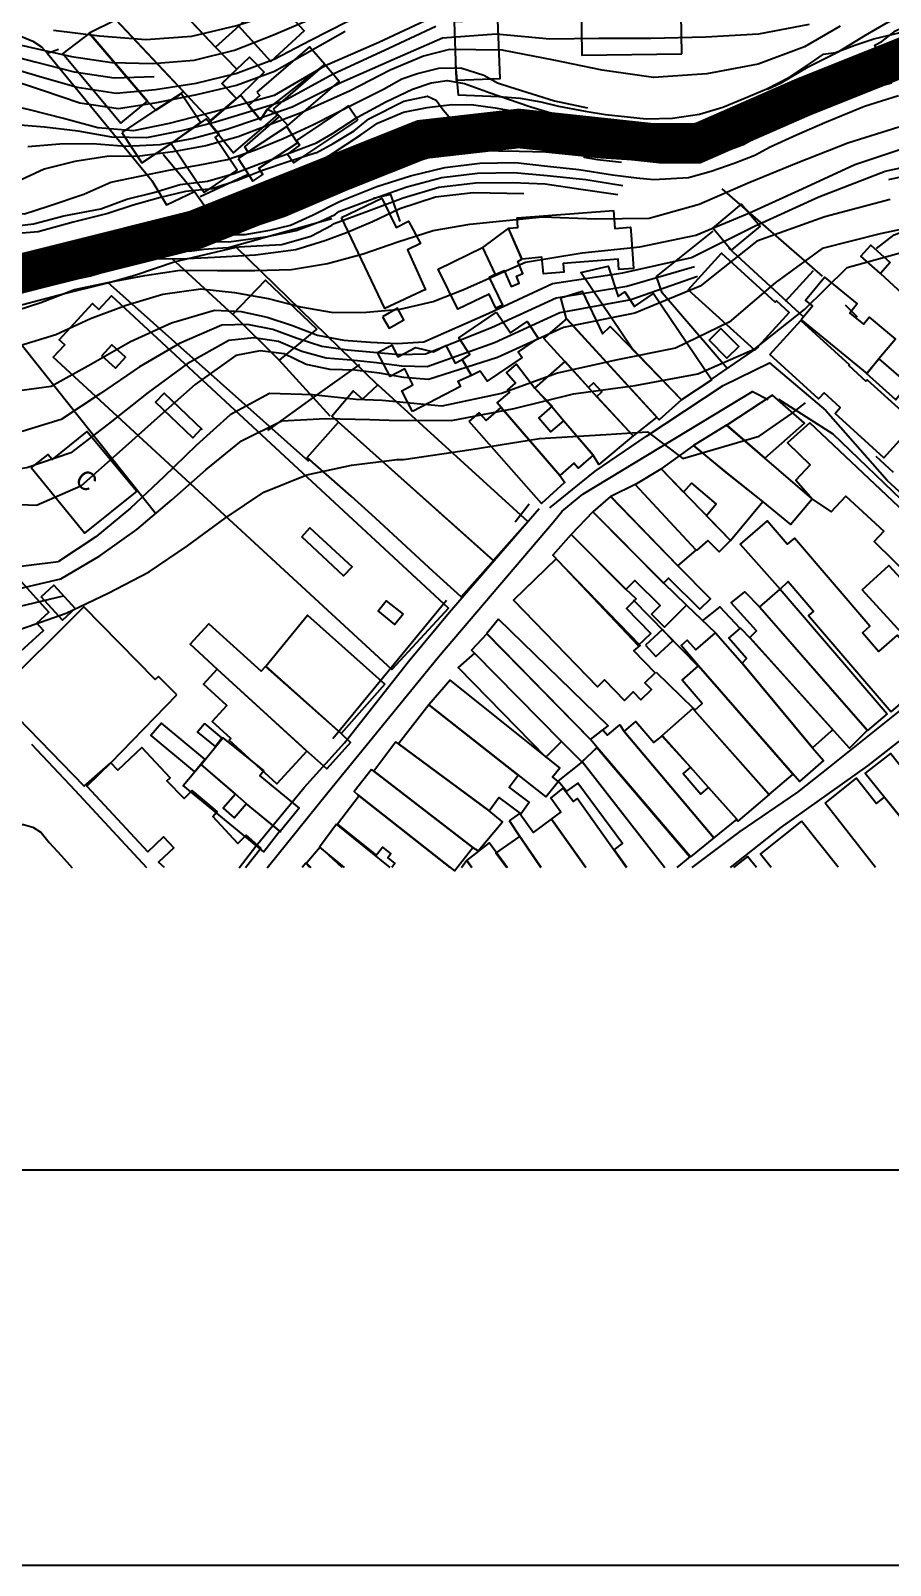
# Model space of a CAD drawing. Header units: millimetres. Extents: x 387 to 811, y 539 to 827.
# Drawn here: x 606.66 to 609.74, y 684.72 to 690.21 of the extents above; entities that cross this region are included whole.
import ezdxf

# ---------------------------------------------------------------- set-up
doc = ezdxf.new("R2010")
doc.units = ezdxf.units.MM
for name, color, linetype in [('7', 8, 'Continuous'), ('CORTE_PAPEL', 7, 'Continuous'), ('FORMATO', 6, 'Continuous')]:
    doc.layers.add(name, color=color, linetype=linetype)

msp = doc.modelspace()

# ---------------------------------------------------------------- linework, layer by layer
at = {"layer": '7', "const_width": 0.1416, "elevation": 74.5159}
msp.add_lwpolyline([(606.2527, 687.5099), (603.9083, 687.977), (603.6717, 688.0638), (603.585, 688.1663), (603.6323, 688.5924), (603.8058, 689.2237), (603.9083, 689.4368), (604.1527, 689.6104), (604.4208, 689.6972), (604.752, 689.7366), (605.028, 689.6262), (605.6745, 689.3421), (605.9032, 689.2869), (606.0451, 689.2711), (606.5498, 689.3263), (607.2471, 689.5011), (608.0592, 689.8246), (608.4061, 689.864), (608.9187, 689.8088), (609.042, 689.8091), (609.4205, 689.9748), (609.933, 690.18)], dxfattribs=at)
at = {"layer": '7', "extrusion": (0.029306, 0.001412, 0.999569), "elevation": 91.9675}
for points in [[(659.4722, -638.0371), (659.5713, -638.0086), (659.56, -637.9447)], [(659.4093, -637.4178), (659.495, -637.7935)], [(659.0979, -639.6149), (659.0531, -639.6557)], [(657.1836, -637.4492), (657.4431, -637.6798), (657.9088, -638.0988), (658.372, -638.5339), (658.4084, -638.5668), (658.4657, -638.6437), (658.8044, -639.268), (658.7728, -639.3234)], [(658.5513, -639.6985), (658.4908, -639.7584)], [(658.4643, -639.7343), (658.0276, -640.1667), (658.0289, -640.1984)], [(658.3785, -638.3968), (658.4404, -638.4503)], [(657.1884, -637.3491), (657.2632, -637.4124), (657.4647, -637.5964), (657.6175, -637.7478), (657.8978, -637.9915), (658.0662, -638.1454), (658.4228, -638.4854)], [(657.6357, -637.7072), (658.1102, -638.137)], [(657.2277, -636.5338), (657.2299, -636.5326), (657.2544, -636.5124), (657.2854, -636.4983), (657.3135, -636.4875), (657.3424, -636.4956), (657.3653, -636.5104), (657.3786, -636.5288), (657.383, -636.5571), (657.3812, -636.5856), (657.3699, -636.618), (657.3491, -636.6475), (657.3124, -636.6746), (657.2635, -636.715), (657.2176, -636.7519), (657.2172, -636.7522)]]:
    msp.add_lwpolyline(points, dxfattribs=at)
at = {"layer": '7'}
for points in [[(607.0945, 690.0969, 73.704), (607.2437, 690.1089, 73.6996), (607.3885, 690.1439, 73.6953), (607.5273, 690.1994, 73.6911), (607.6653, 690.2573, 73.687), (607.8033, 690.3152, 73.6829), (607.9435, 690.3684, 73.6787), (608.0844, 690.4089, 73.6745), (608.2308, 690.4325, 73.6702), (608.3757, 690.4691, 73.6659), (608.5106, 690.529, 73.6618), (608.6014, 690.6063, 73.6591), (608.6972, 690.6771, 73.6562), (608.8076, 690.7121, 73.6529), (608.9259, 690.7044, 73.6494), (609.0431, 690.681, 73.646), (609.1595, 690.6546, 73.6426), (609.2742, 690.6207, 73.6393), (609.3815, 690.5934, 73.6362)], [(607.1052, 690.0037, 73.7487), (607.2502, 690.0266, 73.7444), (607.393, 690.061, 73.7401), (607.5299, 690.1126, 73.7361), (607.6604, 690.1797, 73.7321), (607.791, 690.2468, 73.7282), (607.9282, 690.2999, 73.7241), (608.0627, 690.3534, 73.7201), (608.201, 690.3966, 73.716), (608.345, 690.425, 73.7117), (608.4842, 690.4663, 73.7076), (608.5872, 690.5412, 73.7045), (608.6934, 690.6116, 73.7012), (608.8116, 690.6541, 73.6977), (608.9381, 690.656, 73.694), (609.0634, 690.6302, 73.6904), (609.1874, 690.5989, 73.6868), (609.3098, 690.5625, 73.6832), (609.3982, 690.5428, 73.6807), (609.4564, 690.5347, 73.679)], [(606.7393, 690.2161, 73.6693), (606.9041, 690.1963, 73.6645), (607.0699, 690.1821, 73.6597), (607.2357, 690.1947, 73.6548), (607.3964, 690.2327, 73.6501), (607.4814, 690.26, 73.6475), (607.6172, 690.3073, 73.6435), (607.7504, 690.3566, 73.6395), (607.8627, 690.3982, 73.6362)], [(605.447, 690.3485, 73.7519), (605.6444, 690.2987, 73.7462), (605.6573, 690.2957, 73.7458), (605.8028, 690.2989, 73.7416), (605.9488, 690.2872, 73.7373), (606.0923, 690.2737, 73.7331), (606.2375, 690.2653, 73.7289), (606.3773, 690.2214, 73.7248), (606.5186, 690.1857, 73.7207), (606.6616, 690.1536, 73.7166), (606.8042, 690.1218, 73.7125), (606.949, 690.1004, 73.7082), (607.0945, 690.0969, 73.704)], [(605.526, 690.3073, 73.7721), (605.6894, 690.2683, 73.7674), (605.6922, 690.2678, 73.7673), (605.833, 690.2667, 73.7632), (605.9771, 690.254, 73.759), (606.1156, 690.2295, 73.7549), (606.2585, 690.2204, 73.7507), (606.3961, 690.1777, 73.7468), (606.5347, 690.1387, 73.7428), (606.6744, 690.1026, 73.7387), (606.8142, 690.0665, 73.7347), (606.9569, 690.0454, 73.7305), (607.0998, 690.0504, 73.7263)], [(609.2968, 690.0042, 73.8639), (609.3458, 690.0274, 73.8624), (609.4417, 690.0848, 73.8595), (609.5515, 690.1397, 73.8562), (609.6471, 690.1986, 73.8534), (609.7218, 690.2416, 73.8511), (609.7861, 690.2719, 73.8492)], [(608.1087, 690.229, 73.8087), (607.9249, 690.1432, 73.8142), (607.7408, 690.0581, 73.8197), (607.5623, 689.9611, 73.8251), (607.4415, 689.9239, 73.8287), (607.3202, 689.8871, 73.8323), (607.1977, 689.8554, 73.8359), (607.0734, 689.8306, 73.8396), (606.9491, 689.8324, 73.8432), (606.8276, 689.8547, 73.8468), (606.7081, 689.8692, 73.8502), (606.5904, 689.8783, 73.8537), (606.4785, 689.8784, 73.857), (606.3565, 689.8781, 73.8605), (606.281, 689.9196, 73.8627), (606.0281, 689.9971, 73.87), (605.7791, 690.087, 73.8772), (605.5213, 690.1617, 73.8846), (605.2568, 690.2087, 73.8923), (604.9906, 690.2472, 73.9001)], [(608.0881, 690.2577, 73.7868), (607.9054, 690.1718, 73.7923), (607.7103, 690.0875, 73.7981), (607.5303, 689.9815, 73.8035), (607.4051, 689.9475, 73.8073), (607.2798, 689.9137, 73.811), (607.1535, 689.8824, 73.8147), (607.0267, 689.8553, 73.8185), (606.8991, 689.8659, 73.8222), (606.776, 689.9003, 73.8258), (606.6537, 689.9306, 73.8293), (606.5324, 689.9585, 73.8328), (606.4145, 689.9821, 73.8363), (606.1865, 690.0355, 73.8429), (605.9456, 690.0872, 73.8499), (605.7077, 690.1513, 73.8567), (605.4659, 690.2098, 73.8637), (605.219, 690.2447, 73.8709)], [(605.7214, 690.2411, 73.7889), (605.8634, 690.2347, 73.7847), (606.0055, 690.221, 73.7806), (606.1391, 690.1852, 73.7767), (606.2794, 690.1756, 73.7726), (606.4149, 690.134, 73.7687), (606.551, 690.0919, 73.7648), (606.6876, 690.0516, 73.7608), (606.8241, 690.0115, 73.7569), (606.9646, 689.9902, 73.7528), (607.1052, 690.0037, 73.7487)], [(609.5573, 690.2304, 73.8111), (609.429, 690.1563, 73.8149), (609.2626, 690.0937, 73.8199), (609.0789, 690.0592, 73.8253), (608.8879, 690.0466, 73.831), (608.7049, 690.0725, 73.8363), (608.5311, 690.108, 73.8413), (608.346, 690.1449, 73.8467), (608.1573, 690.1469, 73.8522), (608.0643, 690.1229, 73.855), (607.9454, 690.0731, 73.8586), (607.802, 689.9989, 73.8629), (607.6263, 689.9202, 73.8681), (607.5139, 689.8767, 73.8715), (607.4015, 689.8342, 73.8748), (607.2856, 689.8013, 73.8783), (607.1669, 689.7809, 73.8818), (607.049, 689.7654, 73.8853), (606.9309, 689.7641, 73.8887), (606.8166, 689.7463, 73.8921), (606.706, 689.7181, 73.8954), (606.6066, 689.6713, 73.8984)], [(609.4459, 690.2365, 73.7919), (609.2648, 690.2019, 73.7973), (609.0753, 690.1904, 73.8028), (608.8793, 690.1858, 73.8086), (608.6923, 690.1864, 73.8141), (608.5166, 690.1841, 73.8192), (608.3254, 690.202, 73.8248), (608.1329, 690.1879, 73.8305), (607.9522, 690.1084, 73.8359), (607.7714, 690.0285, 73.8413), (607.5942, 689.9406, 73.8466), (607.4777, 689.9001, 73.8501), (607.3608, 689.8606, 73.8536), (607.2417, 689.8284, 73.8571), (607.1203, 689.8057, 73.8607), (606.9991, 689.7989, 73.8642), (606.8793, 689.8094, 73.8677), (606.7625, 689.8077, 73.8712), (606.6481, 689.7983, 73.8745)], [(608.1794, 690.0897, 74.0291), (608.1883, 689.9846, 74.0286), (608.3347, 689.9787, 74.0236), (608.4104, 689.9725, 74.021), (608.4849, 689.9597, 74.0183), (608.5487, 689.9442, 74.0161), (608.6438, 689.9265, 74.0128), (608.717, 689.9138, 74.0103), (608.7951, 689.9053, 74.0075), (608.8618, 689.8989, 74.0029), (608.956, 689.9004, 73.9862), (609.0533, 689.9154, 73.9831), (609.1366, 689.9403, 73.9802), (609.2121, 689.9716, 73.9777), (609.2947, 690.0059, 73.975), (609.3755, 690.0473, 73.9724), (609.4505, 690.0975, 73.9699), (609.4967, 690.1296, 73.9685), (609.5395, 690.1366, 73.9625), (609.609, 690.1625, 73.9557), (609.677, 690.1849, 73.9532), (609.7822, 690.2096, 73.9387), (609.7733, 690.24, 73.9391)], [(609.2835, 689.963, 73.8868), (609.3018, 689.9137, 73.8863), (609.3284, 689.8639, 73.8856), (609.3652, 689.8796, 73.8845), (609.4105, 689.9026, 73.8831), (609.4587, 689.9235, 73.8817), (609.518, 689.9494, 73.8799), (609.6006, 689.983, 73.8775), (609.6657, 690.0069, 73.8755), (609.7403, 690.0277, 73.8733), (609.6811, 690.1625, 73.8748), (609.7061, 690.1754, 73.8741), (609.7552, 690.214, 73.8726), (609.8187, 690.243, 73.8707)], [(605.7535, 690.2137, 73.8104), (605.8936, 690.2025, 73.8063), (606.0337, 690.1878, 73.8023), (606.1625, 690.141, 73.7985), (606.3002, 690.1308, 73.7945), (606.4339, 690.0904, 73.7907), (606.5669, 690.045, 73.7868), (606.7005, 690.0006, 73.783), (606.8341, 689.9562, 73.7791), (606.9725, 689.9351, 73.7751), (607.1104, 689.9572, 73.771)], [(606.4079, 690.1559, 73.8297), (606.4864, 690.1834, 73.8271), (606.5448, 690.2026, 73.8252), (606.5689, 690.2003, 73.8245), (606.6229, 690.1941, 73.8224), (606.6663, 690.1764, 73.821), (606.6972, 690.1558, 73.8199), (606.7186, 690.1323, 73.8191)], [(606.5544, 689.3772, 74.1359), (606.6762, 689.4046, 74.1182), (607.0384, 689.4863, 74.0857), (607.1991, 689.5312, 74.0692), (607.3627, 689.5911, 74.0437), (607.4515, 689.6291, 74.0343), (607.6368, 689.7175, 74.0155), (607.7352, 689.7725, 74.006), (607.84, 689.8407, 73.9941), (607.9006, 689.8826, 73.9882), (607.9936, 689.9219, 73.9832), (608.0784, 689.9397, 73.9758), (608.1658, 689.9494, 73.9701), (608.2435, 689.9483, 73.9673), (608.321, 689.9378, 73.9574), (608.542, 689.8986, 73.9391), (608.7776, 689.8805, 73.9275), (609.028, 689.8807, 73.9135), (609.064, 689.8863, 73.9122), (609.1555, 689.911, 73.9092), (609.2141, 689.93, 73.9073), (609.2988, 689.9658, 73.9047), (609.4055, 690.0269, 73.9017), (609.445, 690.0456, 73.9006), (609.5581, 690.0943, 73.886), (609.689, 690.1446, 73.8796), (609.8016, 690.1706, 73.8668)], [(607.1104, 689.9572, 73.771), (607.2535, 689.9855, 73.7668), (607.3954, 690.0194, 73.7626), (607.5312, 690.069, 73.7585), (607.658, 690.1409, 73.7547), (607.7848, 690.2125, 73.7509)], [(604.0668, 690.05, 74.0172), (604.316, 690.0574, 74.0099), (604.5608, 690.104, 74.0026), (604.8064, 690.1407, 73.9954), (605.052, 690.1263, 73.9882), (605.2944, 690.0672, 73.9812), (605.5372, 690.0084, 73.9741), (605.7741, 689.9318, 73.9673), (605.9981, 689.8259, 73.9609), (606.2125, 689.6986, 73.9548), (606.4042, 689.5987, 73.9493), (606.4299, 689.5888, 73.9485), (606.5418, 689.5699, 73.9453), (606.6364, 689.5587, 73.9425), (606.7205, 689.5859, 73.94), (606.8479, 689.6287, 73.9362), (606.945, 689.6722, 73.9333), (607.0493, 689.6928, 73.9302), (607.1532, 689.7149, 73.9272), (607.2581, 689.7323, 73.9241), (607.3627, 689.7526, 73.921), (607.4636, 689.7878, 73.918), (607.5626, 689.828, 73.915), (607.6706, 689.8783, 73.9118)], [(606.7579, 690.1465, 73.8179), (606.7186, 690.1323, 73.8191), (607.0923, 689.6782, 73.96), (607.1443, 689.5907, 74.0409), (607.245, 689.6382, 74.0711), (607.2795, 689.589, 74.0699)], [(607.6809, 689.7764, 73.9789), (607.5802, 689.744, 73.9819), (607.4886, 689.7136, 73.9846), (607.3989, 689.678, 73.9873), (607.3078, 689.6478, 73.99), (607.213, 689.6386, 73.9928), (607.1226, 689.6168, 73.9955), (607.0252, 689.5895, 73.9984), (606.9343, 689.5591, 74.0011), (606.8106, 689.5284, 74.0048), (606.685, 689.4942, 74.0085), (606.555, 689.483, 74.0123), (606.4258, 689.4735, 74.0161), (606.1859, 689.5116, 74.0231), (605.9695, 689.6407, 74.0293), (605.7626, 689.7769, 74.0351), (605.5203, 689.8434, 74.0422), (605.2797, 689.9192, 74.0491), (605.0396, 689.9969, 74.056), (604.8005, 690.0527, 74.063), (604.5533, 690.0123, 74.0703), (604.3047, 689.9723, 74.0776), (604.0529, 689.9834, 74.085)], [(604.0576, 690.0056, 74.0624), (604.3085, 690.0008, 74.055), (604.5559, 690.0429, 74.0477), (604.8026, 690.0819, 74.0404), (605.0436, 690.0399, 74.0334), (605.2845, 689.9685, 74.0265), (605.526, 689.8983, 74.0195), (605.7664, 689.8285, 74.0125), (605.9789, 689.7024, 74.0065), (606.1947, 689.5739, 74.0003), (606.4273, 689.5119, 73.9936), (606.5493, 689.5087, 73.99), (606.6678, 689.5221, 73.9865), (606.7772, 689.551, 73.9833), (606.9091, 689.5762, 73.9794), (607.0023, 689.6104, 73.9766), (607.0988, 689.6348, 73.9737), (607.193, 689.6639, 73.9709), (607.2912, 689.6758, 73.968), (607.3867, 689.7029, 73.9652), (607.4803, 689.7383, 73.9624), (607.5743, 689.7719, 73.9596), (607.6811, 689.813, 73.9564)], [(609.8205, 690.0696, 73.8662), (609.6691, 690.0302, 73.8756), (609.5205, 689.9694, 73.8805), (609.4323, 689.9297, 73.8966), (609.3615, 689.8966, 73.8987), (609.3307, 689.8785, 73.9062), (609.2614, 689.836, 73.908), (609.2088, 689.8059, 73.9094), (609.148, 689.7827, 73.9137), (609.0521, 689.7569, 73.9235), (608.9562, 689.7473, 73.9317), (608.9067, 689.7466, 73.9336), (608.7932, 689.7535, 73.938), (608.7001, 689.7591, 73.9419), (608.5023, 689.7789, 73.9479), (608.4071, 689.781, 73.9623), (608.2598, 689.784, 73.968), (608.1833, 689.7779, 73.9754), (608.0796, 689.7576, 73.9834), (608.0078, 689.7361, 73.9902), (607.9313, 689.7013, 73.997), (607.8487, 689.6698, 74.002), (607.7906, 689.6443, 74.0037), (607.5692, 689.5502, 74.0215), (607.2977, 689.4606, 74.0662), (607.0329, 689.3829, 74.1064), (606.8726, 689.3348, 74.1251), (606.5551, 689.269, 74.1585)], [(607.6706, 689.8783, 73.9118), (607.8264, 689.9567, 73.9071), (607.9219, 690.0043, 73.9042), (607.9876, 690.0417, 73.9022), (608.0438, 690.0606, 73.9006), (608.1202, 690.0805, 73.8983), (608.1987, 690.0807, 73.896), (608.2805, 690.0551, 73.8936), (608.3292, 690.0276, 73.8922), (608.374, 690.0127, 73.8909), (608.5338, 689.9629, 73.8863), (608.6515, 689.9376, 73.8829)], [(607.6811, 689.813, 73.9564), (607.7392, 689.8463, 73.9547), (607.8285, 689.904, 73.952), (607.9304, 689.9592, 73.9489), (608.0258, 690.0044, 73.946), (608.0923, 690.028, 73.9441), (608.15, 690.0357, 73.9424), (608.2114, 690.0255, 73.9406), (608.3031, 689.9922, 73.9379), (608.4043, 689.9567, 73.935), (608.449, 689.942, 73.9337), (608.5212, 689.9205, 73.9316), (608.6167, 689.893, 73.9289), (608.627, 689.8229, 73.9287), (608.6402, 689.7607, 73.9284), (608.6881, 689.7535, 73.927), (608.7735, 689.7432, 73.9245)], [(607.331, 689.5811, 74.0343), (607.375, 689.4845, 74.0332), (607.4257, 689.4839, 74.0317), (607.5148, 689.4999, 74.029), (607.5884, 689.5179, 74.0269), (607.6699, 689.5548, 74.0244), (607.7597, 689.5996, 74.0217), (607.7719, 689.6065, 74.0214), (607.8971, 689.6562, 74.0176), (608.0181, 689.6939, 74.014), (608.1408, 689.7246, 74.0104), (608.2664, 689.7396, 74.0067), (608.3931, 689.7422, 74.0029), (608.5088, 689.7287, 73.9996), (608.6204, 689.7166, 73.9963), (608.7417, 689.6979, 73.9928), (608.8275, 689.6872, 73.9903), (608.8896, 689.6815, 73.9885), (609.0139, 689.6889, 73.9848), (609.0945, 689.7114, 73.9824), (609.1776, 689.74, 73.9799), (609.2507, 689.769, 73.9778), (609.3057, 689.7979, 73.9761), (609.4006, 689.8412, 73.9733), (609.5017, 689.8851, 73.9702), (609.6444, 689.9442, 73.966), (609.7655, 689.9825, 73.9624)], [(607.6809, 689.7764, 73.9789), (607.7415, 689.8097, 73.9771), (607.8163, 689.8561, 73.9748), (607.869, 689.8987, 73.9732), (607.9939, 689.9618, 73.9695), (608.0789, 689.9799, 73.967), (608.11, 689.9649, 73.9661), (608.1347, 689.9309, 73.9654), (608.2649, 689.7791, 73.9618)], [(607.4358, 689.7801, 73.9663), (607.4253, 689.7985, 73.9444), (607.5479, 689.9056, 73.9247)], [(606.5732, 689.202, 74.1693), (606.6947, 689.2412, 74.1656), (606.8148, 689.287, 74.162), (606.9402, 689.3135, 74.1583), (607.0665, 689.3376, 74.1546), (607.1939, 689.357, 74.1508), (607.3276, 689.3553, 74.1469), (607.4604, 689.3561, 74.143), (607.5919, 689.3588, 74.1392), (607.7208, 689.3801, 74.1354), (607.8483, 689.4148, 74.1316), (607.9729, 689.4585, 74.1279), (608.0998, 689.4982, 74.1241), (608.2302, 689.5212, 74.1202), (608.3606, 689.5344, 74.1164), (608.4909, 689.5473, 74.1125), (608.6808, 689.5409, 74.107), (608.8726, 689.5434, 74.1014), (609.052, 689.5933, 74.096), (609.2276, 689.6697, 74.0908), (609.4053, 689.7423, 74.0855), (609.5838, 689.813, 74.0801), (609.7671, 689.8701, 74.0747)], [(606.6189, 689.0868, 74.2354), (606.7486, 689.1264, 74.2315), (606.8728, 689.1841, 74.2278), (607.0002, 689.2319, 74.224), (607.1316, 689.2703, 74.2201), (607.267, 689.2896, 74.2161), (607.3883, 689.2766, 74.2126), (607.508, 689.2557, 74.2091), (607.6238, 689.2249, 74.2057), (607.7409, 689.2047, 74.2023), (607.861, 689.2059, 74.1988), (607.981, 689.2169, 74.1953), (608.0993, 689.2443, 74.1918), (608.2117, 689.2889, 74.1884), (608.3209, 689.3373, 74.1851), (608.4299, 689.385, 74.1819), (608.6327, 689.4184, 74.1759), (608.8389, 689.4401, 74.1698), (609.0405, 689.482, 74.1638), (609.2321, 689.5624, 74.1581), (609.421, 689.6485, 74.1524), (609.6095, 689.735, 74.1468), (609.8065, 689.8009, 74.1409)], [(610.3447, 689.8192, 74.1924), (610.2589, 689.7972, 74.195), (609.9776, 689.7366, 74.2033), (609.7294, 689.6804, 74.2107)], [(606.574, 688.9194, 74.2818), (606.7314, 688.9415, 74.2772), (606.8739, 689.0198, 74.2729), (607.0156, 689.1016, 74.2686), (607.1629, 689.1684, 74.2642), (607.3168, 689.2133, 74.2596), (607.4118, 689.2085, 74.2568), (607.5052, 689.1882, 74.2541), (607.5961, 689.1581, 74.2515), (607.6853, 689.1238, 74.2489), (607.7795, 689.1063, 74.2462), (607.8753, 689.0994, 74.2434), (607.971, 689.0937, 74.2406), (608.0665, 689.1006, 74.2378), (608.2981, 689.2031, 74.2309), (608.527, 689.3087, 74.224), (608.7783, 689.3471, 74.2166), (609.024, 689.402, 74.2093), (609.2498, 689.5144, 74.2025), (609.4807, 689.6198, 74.1956), (609.7179, 689.7108, 74.1885), (609.9758, 689.7667, 74.1809)], [(607.2429, 689.6381, 74.0018), (607.1327, 689.7703, 73.9384)], [(610.4811, 689.7152, 74.2783), (610.3264, 689.6519, 74.2829), (610.0904, 689.5781, 74.29), (609.8759, 689.5241, 74.2963), (609.6998, 689.4865, 74.3015), (609.4924, 689.4346, 74.3077), (609.3244, 689.3118, 74.3128), (609.1589, 689.1704, 74.3178), (608.967, 689.0778, 74.3236), (608.753, 689.0345, 74.3299), (608.5441, 688.9875, 74.3361), (608.3437, 688.9148, 74.3421), (608.1304, 688.8697, 74.3484), (607.9166, 688.8895, 74.3547), (607.8241, 688.8935, 74.3574), (607.6674, 688.9098, 74.3619), (607.5133, 688.9148, 74.3665), (607.3724, 688.8384, 74.3707), (607.2513, 688.7295, 74.3744), (607.1344, 688.6162, 74.378), (607.0159, 688.5051, 74.3816), (606.8915, 688.4017, 74.3854), (606.7574, 688.3131, 74.3895)], [(607.1406, 689.519, 74.0849), (607.1821, 689.4268, 74.0838), (607.2273, 689.4244, 74.0825), (607.2796, 689.4318, 74.0809), (607.3267, 689.435, 74.0795), (607.4239, 689.4418, 74.0767), (607.5575, 689.4485, 74.0727), (607.6614, 689.4781, 74.0696), (607.7365, 689.5178, 74.0674), (607.7444, 689.5232, 74.0671), (607.8684, 689.5694, 74.0634), (607.9923, 689.6156, 74.0597), (608.1191, 689.6534, 74.056), (608.2504, 689.6691, 74.0521), (608.3831, 689.6711, 74.0482), (608.5004, 689.6654, 74.0448), (608.6276, 689.6468, 74.0411), (608.7605, 689.6276, 74.0372)], [(607.2538, 689.5526, 74.0591), (607.297, 689.459, 74.0579), (607.3678, 689.4582, 74.0558), (607.5065, 689.4776, 74.0518), (607.6087, 689.4987, 74.0487), (607.6944, 689.5304, 74.0462), (607.7488, 689.5564, 74.0445), (607.7618, 689.5663, 74.0441), (607.8828, 689.6126, 74.0405), (608.0052, 689.6549, 74.0369), (608.1301, 689.689, 74.0332), (608.2584, 689.7042, 74.0294), (608.388, 689.7067, 74.0256), (608.5078, 689.6959, 74.0221), (608.6458, 689.6809, 74.0181), (608.7781, 689.6598, 74.0142)], [(607.2649, 689.6208, 74.0705), (607.4348, 689.6993, 73.9885)], [(606.7666, 688.2518, 74.4117), (606.9061, 688.3345, 74.4075), (607.0382, 688.4287, 74.4035), (607.163, 688.5341, 74.3997), (607.2857, 688.6424, 74.396), (607.4126, 688.7461, 74.3921), (607.5579, 688.8176, 74.3877), (607.7138, 688.8262, 74.3831), (607.8727, 688.822, 74.3785), (607.9421, 688.8192, 74.3765), (608.1655, 688.8179, 74.3699), (608.3891, 688.861, 74.3633), (608.6024, 688.9145, 74.357), (608.8226, 688.9438, 74.3505), (609.0466, 688.986, 74.3438), (609.2516, 689.0749, 74.3377), (609.4286, 689.2164, 74.3323), (609.5818, 689.3661, 74.3276), (609.7927, 689.4244, 74.3213), (609.9426, 689.4469, 74.3169), (610.122, 689.4666, 74.3116), (610.34, 689.5166, 74.3052), (610.4944, 689.6028, 74.3005), (610.5508, 689.6569, 74.2988)], [(608.4243, 689.6297, 74.0695), (608.2424, 689.634, 74.0748), (608.1083, 689.6177, 74.0788), (607.9796, 689.5765, 74.0826), (607.8822, 689.5298, 74.0855), (607.7893, 689.4898, 74.0883), (607.711, 689.4622, 74.0907), (607.6074, 689.4295, 74.0937), (607.4626, 689.4108, 74.098), (607.316, 689.4015, 74.1023), (607.1944, 689.3965, 74.1059), (607.0843, 689.3969, 74.1091), (607.0365, 689.487, 74.1104)], [(609.4934, 689.3353, 74.4507), (609.1346, 689.6474, 74.1276)], [(609.7363, 689.6096, 74.2554), (609.502, 689.5477, 74.2624), (609.258, 689.4608, 74.2697), (609.0558, 689.2999, 74.2758), (608.8212, 689.2022, 74.2828), (608.5658, 689.152, 74.2904), (608.3294, 689.0436, 74.2975), (608.0829, 688.9657, 74.3048), (607.9944, 688.9728, 74.3074), (607.9074, 688.9884, 74.3099), (607.8194, 688.9983, 74.3125), (607.731, 689.0015, 74.3151), (607.6452, 689.0191, 74.3176), (607.5656, 689.0573, 74.3198), (607.4796, 689.0681, 74.3224), (607.3933, 689.0514, 74.3249), (607.2468, 688.9475, 74.3293), (607.1109, 688.8271, 74.3335), (606.9752, 688.7046, 74.3377), (606.8379, 688.5839, 74.3419), (606.6791, 688.5138, 74.3466), (606.4975, 688.521, 74.3519)], [(609.6866, 689.4343, 74.4066), (609.7505, 689.4834, 74.4044), (609.8427, 689.5188, 74.4126), (609.971, 689.5493, 74.4061)], [(609.1528, 689.0034, 74.4147), (608.9188, 689.2755, 74.3001), (608.8988, 689.3343, 74.2716), (609.1024, 689.4959, 74.2248)], [(606.3162, 688.5974, 74.3852), (606.2624, 688.6769, 74.3873), (606.1662, 688.8886, 74.3418), (606.121, 689.0522, 74.2989), (606.12, 689.1935, 74.2723), (606.2269, 689.1938, 74.2687), (606.398, 689.2096, 74.265), (606.5303, 689.2166, 74.2607), (606.6305, 689.2338, 74.2573), (606.757, 689.2673, 74.2531), (606.9389, 689.3121, 74.2557), (607.0352, 689.3402, 74.2235), (607.172, 689.3862, 74.1898), (607.3936, 689.439, 74.1599), (607.9006, 688.9466, 74.6099)], [(607.383, 689.1971, 74.3546), (607.1631, 689.3987, 74.2237)], [(609.1565, 689.4367, 74.2902), (609.426, 689.1893, 74.4664)], [(609.0346, 689.3681, 74.2315), (608.7925, 689.2988, 74.2387), (608.54, 689.2564, 74.2461), (608.3085, 689.1501, 74.2531), (608.0719, 689.0557, 74.2601), (607.9788, 689.0535, 74.2629), (607.886, 689.0623, 74.2656), (607.7927, 689.0704, 74.2683), (607.7006, 689.083, 74.271), (607.6124, 689.1117, 74.2735), (607.5254, 689.1445, 74.276), (607.4345, 689.1616, 74.2787), (607.3423, 689.1593, 74.2814), (607.1908, 689.0947, 74.2859), (607.0473, 689.0101, 74.2902), (606.9077, 688.9147, 74.2945), (606.7669, 688.8224, 74.2987), (606.6313, 688.7802, 74.3028), (606.4498, 688.7392, 74.3081), (606.3209, 688.7101, 74.312), (606.2003, 688.7008, 74.3155), (606.1162, 688.7077, 74.318)], [(609.3608, 689.2455, 74.442), (609.461, 689.3558, 74.4252)], [(609.6999, 689.3465, 74.442), (610.2057, 688.8781, 74.6676)], [(609.0453, 689.334, 74.2536), (608.807, 689.2505, 74.2607), (608.5528, 689.2043, 74.2683), (608.3189, 689.0968, 74.2753), (608.0775, 689.0106, 74.2825), (607.9868, 689.0131, 74.2851), (607.8967, 689.0255, 74.2877), (607.806, 689.0344, 74.2904), (607.7158, 689.0422, 74.293), (607.6288, 689.0654, 74.2955), (607.5455, 689.1009, 74.2979), (607.4571, 689.1148, 74.3005), (607.3679, 689.1054, 74.3031), (607.2189, 689.0212, 74.3076), (607.0789, 688.9186, 74.3119), (606.9414, 688.8097, 74.3161), (606.8023, 688.7032, 74.3203), (606.644, 688.6491, 74.325), (606.4766, 688.6236, 74.33), (606.355, 688.6088, 74.3335), (606.1964, 688.6047, 74.3382), (606.1254, 688.6206, 74.3403)], [(606.9329, 689.3139, 74.2494), (607.653, 688.6732, 74.7816)], [(607.106, 688.4843, 74.4746), (606.5168, 689.2248, 74.2633)], [(603.6239, 688.8975, 74.4805), (603.7873, 688.9252, 74.4757), (603.9186, 689.0715, 74.4716), (604.1482, 689.0863, 74.4649), (604.3777, 689.1008, 74.4581), (604.571, 688.9838, 74.4526), (604.7878, 688.9042, 74.4464), (605.007, 688.8271, 74.4401), (605.2299, 688.7607, 74.4336), (605.4537, 688.6591, 74.4272), (605.6659, 688.543, 74.4211), (605.7205, 688.524, 74.4196), (605.7657, 688.4808, 74.4183), (605.8723, 688.5443, 74.4151), (605.9451, 688.491, 74.413), (606.0795, 688.3971, 74.4092), (606.2978, 688.3331, 74.4029), (606.5546, 688.2881, 74.3955), (606.7574, 688.3131, 74.3895)], [(609.0947, 688.9655, 74.4659), (609.2658, 689.0821, 74.4605)], [(607.836, 689.0185, 74.4486), (607.6741, 688.9046, 74.4629), (607.5059, 688.7829, 74.4817)], [(607.7308, 688.8335, 74.4966), (607.5476, 689.0348, 74.3846)], [(608.5166, 688.5055, 74.4563), (608.6794, 688.6367, 74.4451), (608.8636, 688.7622, 74.4157), (609.1379, 688.9434, 74.3973), (609.3039, 689.0247, 74.4038), (609.304, 689.0247, 74.4058), (609.5054, 688.8542, 74.4585), (609.7245, 688.6052, 73.1578)], [(603.5773, 688.7411, 74.5045), (603.7406, 688.7492, 74.4997), (603.9912, 688.9074, 74.4922), (604.2154, 688.9164, 74.4856), (604.4394, 688.9247, 74.479), (604.6361, 688.8326, 74.4734), (604.8505, 688.7677, 74.4672), (605.0663, 688.7035, 74.4609), (605.2788, 688.6307, 74.4548), (605.508, 688.556, 74.4482), (605.7093, 688.4553, 74.4424), (605.8492, 688.3774, 74.4384), (605.9127, 688.3361, 74.4366), (605.9555, 688.2948, 74.4354), (606.0701, 688.3475, 74.432), (606.113, 688.3033, 74.4308), (606.3236, 688.2348, 74.4247), (606.562, 688.2034, 74.4178), (606.7666, 688.2518, 74.4117)], [(611.3553, 687.2176, 74.2828), (611.5721, 687.4829, 74.2392), (611.8023, 687.7963, 73.098), (611.871, 687.8898, 73.0959), (611.9005, 687.9255, 74.23), (611.884, 687.9571, 74.2309), (611.829, 687.9958, 73.097), (611.1568, 688.8293, 73.1155), (611.1098, 688.8925, 74.305), (611.0746, 688.8965, 74.3132), (611.0389, 688.879, 74.3143), (610.9955, 688.839, 74.3219), (610.8, 688.6309, 74.3569), (610.4236, 688.2371, 74.4575), (610.0711, 687.9073, 74.4791), (609.6544, 687.5819, 74.5385), (609.3449, 687.3626, 74.5528), (609.1629, 687.218, 74.5617)], [(606.7849, 688.129, 74.4562), (606.9354, 688.1998, 74.4517), (607.0823, 688.2762, 74.4473), (607.22, 688.3699, 74.4431), (607.3544, 688.4686, 74.4391), (607.493, 688.5613, 74.4349), (607.6471, 688.6237, 74.4303), (607.807, 688.6586, 74.4255), (607.9701, 688.6792, 74.4207), (607.9932, 688.6783, 74.42), (608.2355, 688.7142, 74.4129), (608.4797, 688.7538, 74.4057), (608.7189, 688.7688, 74.3986), (608.8666, 688.7783, 74.3943), (608.993, 688.6828, 74.3907), (609.267, 688.7618, 74.3826), (609.384, 688.844, 74.379), (609.4324, 688.8815, 74.3775)], [(609.3359, 688.8953, 74.4133), (609.5301, 688.7708, 74.4507), (609.9284, 688.3888, 74.4644), (610.1168, 688.1919, 74.47), (610.1553, 688.1338, 74.4662), (610.1265, 688.0845, 74.4714), (610.0069, 687.9632, 74.485), (609.9002, 687.8835, 74.4965), (609.5186, 687.5785, 74.5323), (609.4036, 687.4881, 74.5439), (609.1977, 687.3471, 74.5627), (609.0252, 687.218, 74.5792)], [(603.7001, 688.5854, 74.5236), (603.8751, 688.7098, 74.5183), (604.0639, 688.7431, 74.5127), (604.2826, 688.7464, 74.5063), (604.501, 688.7486, 74.4999), (604.7011, 688.6812, 74.4941), (604.913, 688.6314, 74.488), (605.1256, 688.5799, 74.4818), (605.3401, 688.5338, 74.4756), (605.5519, 688.4635, 74.4695), (605.786, 688.3743, 74.4627), (605.9257, 688.2965, 74.4587), (606.0254, 688.2216, 74.4559), (606.08, 688.1664, 74.4544), (606.1967, 688.211, 74.4509), (606.2577, 688.1613, 74.4492), (606.3493, 688.1364, 74.4466), (606.5657, 688.1407, 74.4402), (606.7757, 688.1902, 74.434)], [(603.7482, 688.5031, 74.5447), (603.9383, 688.564, 74.5391), (604.1365, 688.5791, 74.5332), (604.3495, 688.5764, 74.527), (604.5626, 688.5725, 74.5208), (604.7663, 688.53, 74.5148), (604.9756, 688.4951, 74.5088), (605.1849, 688.4564, 74.5027), (605.3952, 688.4203, 74.4966), (605.6063, 688.3862, 74.4904), (605.8028, 688.3061, 74.4848), (605.9798, 688.2064, 74.4797), (606.1212, 688.1123, 74.4757), (606.1671, 688.0728, 74.4744), (606.2865, 688.1129, 74.4709), (606.342, 688.0613, 74.4693), (606.6247, 688.0726, 74.461), (606.7849, 688.129, 74.4562)], [(609.047, 687.9401, 74.5726), (608.8164, 688.1753, 74.581)], [(609.0059, 688.1569, 74.5459), (609.1101, 688.0581, 74.6009)], [(609.2002, 688.0721, 74.5675), (609.1256, 688.1517, 74.5455), (609.0624, 688.1014, 74.5477)], [(608.8978, 687.918, 74.5772), (609.0299, 687.7883, 74.6886)], [(606.6615, 687.6592, 74.581), (606.8157, 687.4945, 74.587), (607.0727, 687.218, 74.5886)], [(607.4275, 687.2184, 74.8487), (607.4822, 687.287, 74.7538), (607.4297, 687.3335, 75.0489), (607.4, 687.3045, 75.0496), (607.3101, 687.4005, 75.0815), (607.3262, 687.4189, 75.0812), (607.2366, 687.4933, 75.1154), (607.2079, 687.4646, 75.1158), (607.1458, 687.528, 75.0521), (607.1581, 687.5395, 75.0519), (607.056, 687.648, 75.0711), (606.9698, 687.5665, 75.0661), (606.9452, 687.5923, 75.0677), (606.8587, 687.5096, 75.0715), (607.0772, 687.2743, 75.0589)], [(608.9283, 687.2182, 74.727), (608.6325, 687.5963, 74.7474), (608.6857, 687.6476, 74.7397), (609.0184, 687.2565, 74.713)], [(608.7924, 687.2182, 74.7563), (608.7474, 687.2817, 74.762), (608.7768, 687.3037, 74.7591), (608.6172, 687.5205, 74.7938), (608.5766, 687.4914, 74.795), (608.5471, 687.5276, 74.7965), (608.6336, 687.5963, 74.7858), (608.9289, 687.2182, 74.7481)], [(609.9905, 687.218, 74.5991), (610.0248, 687.2457, 74.5983), (609.9842, 687.2963, 74.6075), (609.9446, 687.2637, 74.6399), (609.8962, 687.3246, 74.663), (609.946, 687.3646, 74.6709), (609.8245, 687.5167, 74.6783), (609.7368, 687.6258, 74.6926), (609.646, 687.5563, 74.6949), (609.7168, 687.4686, 74.8455), (609.8082, 687.3547, 74.8398), (609.8851, 687.2448, 74.6666), (609.9063, 687.2181, 74.6554)], [(609.5025, 687.4483, 74.8626), (609.6156, 687.5373, 74.8508), (609.6866, 687.4467, 74.8462), (609.7159, 687.4699, 74.8455), (609.8078, 687.3553, 74.8399), (609.7743, 687.3289, 74.8454), (609.8611, 687.2184, 74.84)], [(607.8295, 687.4786, 74.7781), (607.834, 687.4751, 74.7822), (607.7571, 687.3737, 74.7835), (607.895, 687.2618, 74.7985), (607.9181, 687.2909, 74.7982), (607.9482, 687.2671, 74.7899), (607.937, 687.2527, 74.7878), (607.9623, 687.2325, 74.7797), (607.9512, 687.2183, 74.7779)], [(608.1603, 687.2183, 74.7629), (607.8295, 687.4786, 74.7781)], [(608.6463, 687.2182, 74.7502), (608.5234, 687.3907, 74.7523), (608.5567, 687.4164, 74.747), (608.5211, 687.466, 74.7381), (608.5654, 687.5016, 74.7459), (608.6015, 687.4545, 74.7438), (608.6167, 687.4651, 74.7501), (608.7922, 687.2182, 74.7504)], [(609.6832, 687.2184, 74.8539), (609.5025, 687.4483, 74.8626)], [(607.7538, 687.3735, 74.669), (607.6929, 687.2913, 74.672), (607.7812, 687.2181, 74.6844)], [(607.9456, 687.2182, 74.6969), (607.7538, 687.3735, 74.669)], [(608.3725, 687.3854, 74.7246), (608.4097, 687.4115, 74.7237), (608.4587, 687.3431, 74.7563), (608.5235, 687.3907, 74.7545), (608.6462, 687.2182, 74.7456)], [(608.4857, 687.2181, 74.6715), (608.4091, 687.3285, 74.6411), (608.3725, 687.3854, 74.7246)], [(609.4188, 687.3839, 75.1113), (609.271, 687.2674, 75.1126), (609.3094, 687.2187, 75.1102)], [(609.5491, 687.2187, 75.1085), (609.4188, 687.3839, 75.1113)], [(607.0772, 687.2743, 75.0589), (607.1338, 687.3277, 75.0579), (607.1708, 687.2886, 75.0579), (607.1164, 687.2371, 75.0589), (607.1364, 687.2187, 75.0593)], [(608.238, 687.2183, 74.778), (608.2197, 687.2433, 74.7791), (608.3006, 687.3067, 74.7773), (608.3658, 687.2183, 74.7761)], [(608.3617, 687.2181, 74.649), (608.3235, 687.2696, 74.643), (608.4091, 687.3285, 74.6411), (608.4851, 687.2181, 74.649)], [(607.6948, 687.2914, 74.737), (607.6454, 687.2333, 74.7378), (607.6616, 687.2182, 74.7368)], [(607.7731, 687.2182, 74.7341), (607.6948, 687.2914, 74.737)], [(609.0184, 687.2565, 74.713), (608.9715, 687.2182, 74.7212)], [(609.2572, 687.2184, 74.8797), (609.225, 687.2577, 74.757), (609.1751, 687.2182, 74.7563)], [(607.6581, 687.2181, 74.6815), (607.6437, 687.2332, 74.6793), (607.6439, 687.2332, 74.6863), (607.6303, 687.2181, 74.6865)], [(608.2003, 687.2182, 74.7554), (608.219, 687.2433, 74.7542), (608.2373, 687.2182, 74.7569)]]:
    msp.add_polyline3d(points, dxfattribs=at)
for points in [[(607.4821, 690.3077, 73.7269), (607.4037, 690.2308, 73.8094), (607.3197, 690.1555, 73.7437), (607.1272, 690.36, 73.7098), (607.1872, 690.4188, 73.6972), (607.3369, 690.2651, 73.7112), (607.38, 690.3071, 73.7081), (607.2319, 690.4589, 73.6831), (607.2851, 690.5101, 73.6998)], [(608.99, 690.1318, 73.9604), (608.9843, 690.4867, 73.9653), (608.7346, 690.4826, 73.9632), (608.7374, 690.317, 73.9692), (608.6289, 690.3151, 73.971), (608.6318, 690.1261, 73.9674)], [(607.3026, 689.8922, 73.9259), (607.3947, 689.9713, 73.8858), (607.3434, 690.0256, 73.8886), (607.396, 690.0763, 73.8964), (607.3197, 690.1555, 73.7437), (607.1259, 690.3613, 73.7099), (607.1082, 690.3838, 73.8097), (606.9636, 690.2535, 73.7926), (607.3039, 689.8906, 73.9259)], [(607.4037, 690.2308, 73.8094), (607.4828, 690.3072, 73.7268), (607.5205, 690.3397, 73.8134), (607.6374, 690.2133, 73.8158), (607.5177, 690.1037, 73.8273), (607.4028, 690.2318, 73.8094)], [(606.9639, 690.2535, 73.8016), (606.8681, 690.205, 73.809), (607.0769, 689.9611, 73.8974), (607.1068, 689.9298, 73.9094), (607.1908, 689.9848, 73.9158), (607.2055, 689.9963, 73.9068)], [(608.3311, 690.2518, 74.026), (608.1741, 690.2457, 74.0318), (608.1823, 690.0369, 74.0368), (608.3392, 690.043, 74.0263)], [(606.9808, 689.8825, 73.9066), (607.0764, 689.9618, 73.8974), (606.8689, 690.205, 73.8359), (606.7728, 690.1326, 73.8477)], [(607.4101, 689.985, 73.8943), (607.395, 689.9713, 73.897), (607.3432, 690.025, 73.8953), (607.3963, 690.0767, 73.8964), (607.4419, 690.1193, 73.891), (607.4937, 690.0653, 73.8929)], [(607.4678, 689.9938, 73.8698), (607.4785, 689.9818, 73.8782), (607.4381, 689.9467, 73.8882), (607.4807, 689.8955, 73.8854), (607.505, 689.9315, 73.221), (607.7109, 690.0926, 73.867), (607.6565, 690.1565, 73.8454)], [(607.5269, 689.9332, 73.9381), (607.5785, 689.8742, 73.978), (607.7631, 690.0327, 73.949), (607.7109, 690.0926, 73.867)], [(606.9851, 689.8496, 73.9234), (607.0567, 689.7415, 73.9457), (607.1614, 689.8106, 74.0084), (607.2662, 689.885, 73.9404), (607.197, 689.9887, 73.9156), (607.1056, 689.9291, 73.9094)], [(607.543, 689.9131, 73.9036), (607.5058, 689.9322, 73.221), (607.4805, 689.8953, 73.8854), (607.4374, 689.9482, 73.9039), (607.4094, 689.9835, 73.8944), (607.2956, 689.8859, 73.9418), (607.3839, 689.7772, 73.9526)], [(607.8293, 689.8937, 73.9733), (607.7948, 689.9448, 73.9513), (607.6101, 689.8204, 73.9735), (607.6207, 689.8037, 73.9795), (607.5783, 689.7726, 73.9806), (607.6001, 689.7406, 73.986)], [(607.2793, 689.6349, 74.0391), (607.3979, 689.7142, 74.0268), (607.3189, 689.8319, 74.0094), (607.3327, 689.8421, 73.998), (607.2871, 689.8988, 73.9849), (607.1616, 689.8107, 74.0084)], [(607.4012, 689.756, 73.9916), (607.454, 689.6759, 73.9904), (607.4896, 689.6993, 73.9916), (607.475, 689.7214, 73.9927), (607.6134, 689.813, 73.9844), (607.5749, 689.8711, 73.9781)], [(607.7717, 689.5458, 74.2366), (607.915, 689.615, 74.2323), (607.9665, 689.5096, 74.2307), (608.0115, 689.5317, 74.2294), (608.0543, 689.4516, 74.2262), (608.0073, 689.4295, 74.2276), (608.0715, 689.2868, 74.2226), (608.0714, 689.2874, 74.2226), (607.9262, 689.2189, 74.2359)], [(608.745, 689.5709, 74.3054), (608.75, 689.5062, 74.311), (608.8061, 689.5106, 74.3134), (608.8078, 689.4829, 74.3239), (608.8167, 689.3632, 74.3507), (608.7647, 689.3591, 74.3549), (608.7616, 689.3961, 74.3442), (608.5651, 689.3809, 74.3516), (608.5676, 689.3492, 74.3509), (608.4939, 689.3435, 74.3537), (608.4889, 689.4038, 74.3437), (608.4175, 689.3963, 74.3462), (608.3695, 689.5067, 74.3163), (608.4028, 689.51, 74.3151), (608.4, 689.5445, 74.3091)], [(609.167, 689.428, 74.2396), (609.1002, 689.5073, 74.2258), (609.2029, 689.5933, 74.2233), (609.2699, 689.5139, 74.2441)], [(608.3695, 689.5067, 74.3185), (608.2759, 689.4376, 74.3209), (608.321, 689.3409, 74.3534), (608.3538, 689.3552, 74.3524), (608.3781, 689.298, 74.3459), (608.4077, 689.3105, 74.3448), (608.3973, 689.3347, 74.346), (608.4207, 689.3445, 74.3451), (608.4023, 689.3876, 74.3467), (608.4174, 689.3963, 74.344)], [(609.736, 689.3846, 74.4554), (609.7007, 689.3448, 74.4561), (609.631, 689.4066, 74.4598), (609.6663, 689.4464, 74.4592)], [(608.276, 689.4376, 74.3254), (608.3209, 689.3409, 74.3511), (608.2998, 689.3306, 74.3518), (608.3479, 689.2316, 74.3638), (608.3239, 689.2202, 74.3645), (608.2995, 689.2708, 74.3665), (608.1873, 689.2169, 74.3651), (608.1171, 689.3608, 74.3367)], [(609.013, 689.2868, 74.4925), (609.1318, 689.4173, 74.4902), (609.3244, 689.2422, 74.4998), (609.3284, 689.2467, 74.4999), (609.3739, 689.2053, 74.4995), (609.2509, 689.0703, 74.4883)], [(609.0974, 688.9636, 74.5124), (608.9888, 688.8923, 74.5195), (608.811, 689.0772, 74.5384), (608.6279, 689.3487, 74.5035), (608.7257, 689.3711, 74.5003), (608.7613, 689.2623, 74.5149), (608.7859, 689.2789, 74.5097), (608.8197, 689.2269, 74.4805), (608.8887, 689.2732, 74.4699)], [(607.6825, 689.145, 74.3695), (607.6789, 689.1432, 74.3763), (607.5475, 689.0348, 74.3796), (607.3815, 689.1987, 74.3576), (607.4991, 689.3208, 74.3591)], [(608.5766, 689.1829, 74.5182), (608.5565, 689.2579, 74.4911), (608.6327, 689.2815, 74.4819), (608.7053, 689.1283, 74.5033), (608.7337, 689.1546, 74.5026), (608.7502, 689.1389, 74.5401), (608.9888, 688.8923, 74.5195), (608.9087, 688.821, 74.5193)], [(609.4174, 689.1804, 74.5716), (609.4571, 689.2291, 74.5619), (609.4329, 689.2491, 74.5635), (609.5005, 689.3314, 74.562), (609.6177, 689.2356, 74.5695), (609.5908, 689.2027, 74.5766), (609.6398, 689.1629, 74.5898), (609.6604, 689.188, 74.5872), (609.7546, 689.1093, 74.5441), (609.6954, 689.039, 74.491), (609.6532, 688.9864, 74.5524)], [(606.7391, 689.045, 75.3876), (606.78, 689.0892, 75.3868), (606.76, 689.1075, 75.388), (606.8795, 689.2372, 75.3857), (606.9027, 689.216, 75.3844), (606.9476, 689.2649, 75.3792), (608.1536, 688.1478, 75.3443), (608.1542, 688.1471, 75.3353), (607.9518, 687.927, 75.35)], [(607.9183, 689.1902, 74.2535), (607.9416, 689.1489, 74.2519), (607.9948, 689.1792, 74.2458), (607.9717, 689.2203, 74.2476)], [(608.3264, 689.2058, 74.7685), (608.3757, 689.1329, 74.7654), (608.4355, 689.1732, 74.7638), (608.4758, 689.1137, 74.7609), (608.4034, 689.0646, 74.7633), (608.4177, 689.0436, 74.7618), (608.2924, 688.9589, 74.7654), (608.2678, 688.9951, 74.7667), (608.2371, 688.9794, 74.7676), (608.2028, 689.0363, 74.7701), (608.2308, 689.0551, 74.7693), (608.1911, 689.1142, 74.7719)], [(608.8997, 688.8306, 74.5196), (608.8151, 688.7633, 74.5217), (608.8152, 688.7633, 74.5239), (608.6849, 688.9039, 74.5628), (608.7032, 688.9206, 74.5624), (608.6731, 688.9536, 74.5642), (608.655, 688.9367, 74.5647), (608.4958, 689.1116, 74.5559), (608.5775, 689.183, 74.5496)], [(609.3049, 689.0544, 74.7625), (609.4154, 689.1766, 74.7467), (609.5901, 689.0177, 74.7283), (609.5875, 689.0149, 74.7284), (609.6492, 688.9588, 74.7294), (609.6535, 688.9637, 74.7295), (609.8252, 688.8088, 74.7267), (609.7125, 688.685, 74.7378), (609.8252, 688.8088, 74.7267), (609.7127, 688.685, 74.7445), (609.5386, 688.8441, 74.7519), (609.5572, 688.8648, 74.7493), (609.499, 688.9175, 74.7525), (609.4792, 688.896, 74.7529)], [(609.0875, 689.1064, 74.4165), (609.1299, 689.1475, 74.4224), (609.1933, 689.0829, 74.4323), (609.151, 689.0417, 74.4311)], [(606.9128, 689.0504, 75.3767), (606.949, 689.0898, 75.3758), (606.9947, 689.0476, 75.3756), (606.9977, 689.0455, 75.3778), (606.9613, 689.006, 75.374)], [(608.0258, 688.8512, 74.7688), (607.9872, 688.9251, 74.7629), (608.0271, 688.946, 74.7615), (607.9974, 689.0029, 74.7638), (607.9451, 688.9756, 74.7654), (607.9002, 689.0619, 74.7754), (607.9512, 689.0886, 74.7738), (607.9728, 689.047, 74.7746), (608.036, 689.08, 74.7772), (608.1007, 689.0643, 74.7746), (608.1444, 689.0871, 74.7733), (608.1777, 689.0235, 74.7709), (608.2028, 689.0363, 74.7701), (608.237, 688.9794, 74.7634), (608.188, 688.9583, 74.7648), (608.1971, 688.9407, 74.7641)], [(608.3432, 688.8647, 74.7366), (608.3286, 688.8812, 74.7559), (608.3721, 688.9186, 74.7548), (608.3652, 688.9268, 74.7552), (608.3937, 688.9516, 74.7545), (608.3614, 688.9892, 74.7566), (608.3976, 689.0202, 74.7557), (608.4636, 688.9344, 74.5764), (608.5249, 688.8692, 74.7481), (608.4772, 688.8279, 74.7603), (608.5205, 688.7775, 74.7578), (608.5668, 688.8173, 74.7568), (608.6723, 688.6942, 74.7506), (608.6186, 688.6477, 74.752), (608.6034, 688.6656, 74.7526), (608.5528, 688.6219, 74.7582)], [(608.8152, 688.7633, 74.5239), (608.8151, 688.7633, 74.5217), (608.693, 688.6612, 74.5245), (608.6718, 688.6949, 74.7506), (608.5674, 688.8166, 74.7568), (608.5246, 688.8677, 74.7481), (608.4636, 688.9344, 74.5764), (608.572, 689.0296, 74.5785), (608.6543, 688.9376, 74.5647), (608.6858, 688.9029, 74.5627)], [(609.7986, 688.9456, 74.4654), (609.7558, 688.8925, 74.4861), (609.6514, 688.9864, 74.4917), (609.6954, 689.039, 74.491), (609.7999, 688.9489, 74.4654)], [(607.2728, 688.7867, 75.3647), (607.269, 688.7889, 75.3603), (607.2391, 688.757, 75.3655), (607.1046, 688.884, 75.3729), (607.1356, 688.9166, 75.3724)], [(607.7592, 688.8136, 74.7738), (607.7365, 688.8338, 74.6923), (607.8133, 688.9251, 74.6928), (607.8469, 688.8945, 74.6643), (607.9009, 688.9466, 74.6205), (608.4378, 688.4573, 74.7167), (608.3139, 688.3167, 74.7279)], [(609.1505, 688.8017, 74.5771), (609.2872, 688.6835, 74.5694), (609.4296, 688.8087, 74.5664), (609.315, 688.9089, 74.5728)], [(608.2285, 688.8152, 74.7154), (608.2637, 688.8461, 74.7213), (608.2887, 688.818, 74.7266), (608.3427, 688.8654, 74.7366), (608.5528, 688.6219, 74.7582), (608.5704, 688.5968, 74.687), (608.5702, 688.5968, 74.6803), (608.4876, 688.5218, 74.6936)], [(608.3154, 688.3171, 74.7907), (608.1994, 688.1869, 74.7992), (608.0993, 688.278, 74.8453), (607.8924, 688.4682, 74.7984), (607.8057, 688.5475, 74.7874), (607.6482, 688.6863, 74.7891), (607.7606, 688.8125, 74.7737)], [(609.1499, 688.8017, 74.5567), (609.0312, 688.7285, 74.5466), (609.1478, 688.6328, 74.5626), (609.279, 688.5279, 74.5495), (609.3786, 688.4458, 74.555), (609.4563, 688.5377, 74.5826)], [(609.4486, 688.8096, 75.2147), (609.3676, 688.7385, 75.2167), (609.4497, 688.6597, 75.2122), (609.3982, 688.6049, 75.2201), (609.4584, 688.5357, 74.5826), (609.5248, 688.4917, 75.2199), (609.5775, 688.5476, 75.2167), (609.7131, 688.4223, 75.3058), (609.6779, 688.3852, 75.3019), (609.8169, 688.2494, 75.2897), (609.8427, 688.2793, 75.188), (609.9607, 688.168, 75.1905), (609.923, 688.1273, 75.2027), (609.9868, 688.0634, 75.1991), (610.1056, 688.189, 75.1966)], [(606.66, 688.6484, 74.3777), (606.7207, 688.697, 74.3761), (606.7357, 688.6789, 74.3954), (606.8609, 688.7794, 74.3923), (607.0376, 688.5665, 74.4762), (607.0386, 688.5654, 74.4897), (606.8506, 688.4151, 74.4902)], [(609.2798, 688.528, 74.5782), (609.1485, 688.6329, 74.5852), (609.0312, 688.7285, 74.5466), (608.9154, 688.6459, 74.5945), (608.9152, 688.6459, 74.5898), (608.9157, 688.6459, 74.6055), (608.9963, 688.5615, 74.5875), (609.0243, 688.594, 74.5869), (609.1126, 688.5191, 74.5822), (609.0779, 688.4771, 74.5828), (609.1636, 688.3886, 74.5981)], [(609.1636, 688.3886, 74.5981), (609.1229, 688.3482, 74.5989), (609.0826, 688.3891, 74.5855), (609.043, 688.354, 74.5862), (609.0406, 688.3539, 74.5055), (608.8223, 688.5894, 74.5789), (608.9157, 688.6459, 74.6055)], [(608.9752, 688.2983, 74.5004), (609.0406, 688.3539, 74.5055), (608.8226, 688.5894, 74.5879), (608.7355, 688.5461, 74.5901)], [(608.9245, 688.2363, 74.5125), (608.9422, 688.2542, 74.5119), (609.0539, 688.1426, 74.5057), (609.092, 688.1804, 74.5162), (608.9745, 688.2988, 74.5004), (608.7345, 688.546, 74.5567), (608.6712, 688.4911, 74.5673)], [(608.6712, 688.4911, 74.5673), (608.594, 688.4104, 74.6539), (608.7893, 688.2136, 74.5441), (608.8218, 688.246, 74.5433), (608.9117, 688.1558, 74.5316), (608.8808, 688.1252, 74.5231), (608.9276, 688.079, 74.5339), (609.0059, 688.1569, 74.5459), (608.9252, 688.2358, 74.5125)], [(609.7388, 687.7753, 74.7518), (609.8871, 687.9033, 74.7302), (609.7608, 688.0503, 74.7377), (609.6935, 687.9919, 74.7548), (609.6362, 688.0586, 74.7582), (609.6635, 688.0821, 74.7578), (609.3927, 688.397, 74.7716), (609.3673, 688.3751, 74.7721), (609.2955, 688.459, 74.7898), (609.1987, 688.3756, 74.7919), (609.3413, 688.2146, 74.7834), (609.3703, 688.2417, 74.7828), (609.4618, 688.1356, 74.7843), (609.4431, 688.1197, 74.7849)], [(607.6287, 688.402, 75.3555), (607.6582, 688.4336, 75.3548), (607.8089, 688.2947, 75.3465), (607.8088, 688.2947, 75.3443), (607.7783, 688.262, 75.347)], [(608.8336, 688.0131, 74.644), (608.8782, 688.0554, 74.6341), (608.7915, 688.1455, 74.6482), (608.8266, 688.1794, 74.6476), (608.7888, 688.214, 74.5441), (608.594, 688.4104, 74.6539), (608.5278, 688.3363, 74.8886)], [(608.54, 688.3237, 74.8882), (608.3869, 688.175, 74.9086), (608.6875, 687.8644, 74.892), (608.7129, 687.89, 74.8485), (608.7845, 687.816, 74.8445), (608.8161, 687.8466, 74.844), (608.8435, 687.8182, 74.8423), (608.8817, 687.8551, 74.8416), (608.8578, 687.8797, 74.843), (608.8937, 687.9145, 74.8423), (608.8177, 687.994, 74.8781), (608.8404, 688.0134, 74.8776)], [(609.636, 688.2125, 74.6624), (609.7309, 688.2992, 74.6602), (610.0057, 688.001, 74.6445), (610.0011, 688.0048, 74.6491), (609.9052, 687.9172, 74.6534)], [(606.3338, 688.0681, 74.7132), (606.5007, 687.8826, 74.7124), (606.7038, 688.066, 74.6855), (606.6801, 688.0929, 74.7005), (606.723, 688.132, 74.677), (606.5804, 688.2906, 74.6855)], [(606.6953, 688.1873, 74.6454), (606.7415, 688.2293, 74.6355), (606.8179, 688.1451, 74.6379), (606.7716, 688.1031, 74.6409)], [(609.6542, 687.7088, 74.7086), (609.6534, 687.7088, 74.6814), (609.5904, 687.645, 74.6829), (609.2327, 688.0412, 74.6655), (609.2568, 688.0653, 74.5842), (609.1668, 688.1653, 74.5894), (609.2148, 688.2055, 74.6041), (609.2687, 688.1497, 74.783)], [(609.7253, 687.7687, 74.7001), (609.6542, 687.7088, 74.7086), (609.2683, 688.1503, 74.783), (609.3416, 688.2147, 74.7926)], [(607.1809, 687.8365, 74.6833), (607.1156, 687.9022, 74.667), (607.1042, 687.891, 74.6673), (606.8485, 688.151, 74.6774), (606.5313, 687.8363, 74.769), (606.8495, 687.5091, 74.7577), (606.9452, 687.5923, 75.0677)], [(607.9914, 688.125, 75.3522), (607.9623, 688.0886, 75.3526), (607.902, 688.1369, 75.3559), (607.9311, 688.1734, 75.3552)], [(607.3274, 687.9271, 74.7267), (607.2294, 688.0172, 74.7321), (607.2962, 688.0903, 74.7309), (607.4835, 687.9207, 74.8015), (607.4993, 687.938, 74.8013), (607.7701, 687.6977, 74.7746), (607.8038, 687.6655, 74.7737), (607.7184, 687.5718, 74.8041), (607.6432, 687.6379, 74.7342)], [(607.9257, 687.8748, 74.8021), (607.7701, 687.6977, 74.7746), (607.4999, 687.9387, 74.8012), (607.6495, 688.1217, 74.8372)], [(608.333, 688.1074, 74.7212), (608.2919, 688.0553, 74.733), (608.6623, 687.6766, 74.7884), (608.7261, 687.7258, 74.7869)], [(609.5249, 687.7058, 74.6686), (609.4582, 687.6465, 74.6612), (609.2053, 687.9498, 74.6514), (609.2216, 687.966, 74.5836), (609.1583, 688.0388, 74.5871), (609.1993, 688.0745, 74.5863), (609.2347, 688.039, 74.6654), (609.5306, 687.711, 74.6684)], [(608.2917, 688.0552, 74.7263), (608.2368, 687.9965, 74.7425), (608.2479, 687.9858, 74.7559), (608.559, 687.6686, 74.6797), (608.6313, 687.5962, 74.7093), (608.6864, 687.6477, 74.7646), (608.6622, 687.6766, 74.7837)], [(608.86, 688.0136, 74.5802), (608.8968, 687.9737, 74.5758), (608.9576, 688.0298, 74.5746), (608.9207, 688.0697, 74.5768), (608.9208, 688.0697, 74.579)], [(609.05, 687.9399, 74.6142), (608.9872, 688.0124, 74.5776), (609.009, 688.0314, 74.5772), (609.0394, 687.9969, 74.5911), (609.1101, 688.0581, 74.6009), (609.2053, 687.9498, 74.6514), (609.4582, 687.6465, 74.6612), (609.4965, 687.6006, 74.6158), (609.4106, 687.5257, 74.6179)], [(608.2479, 687.9858, 74.7559), (608.1892, 687.9338, 74.7566), (608.5025, 687.6125, 74.6808), (608.559, 687.6686, 74.6797)], [(607.6466, 687.6349, 74.7341), (607.5391, 687.5178, 74.7291), (607.3689, 687.6742, 74.7451), (607.3744, 687.6803, 74.7411), (607.3084, 687.7405, 74.7331), (607.3611, 687.7982, 74.7321), (607.2774, 687.8745, 74.721), (607.3264, 687.9279, 74.7267)], [(609.3878, 687.5517, 74.6186), (609.3008, 687.4791, 74.6277), (609.0347, 687.7805, 74.612), (609.0629, 687.8052, 74.6113), (608.9907, 687.8884, 74.6156), (609.0499, 687.94, 74.6142), (609.3905, 687.5487, 74.6185)], [(608.5029, 687.4716, 74.7525), (608.547, 687.5263, 74.7651), (608.527, 687.5423, 74.7663), (608.5526, 687.5746, 74.7613), (608.1598, 687.8882, 74.764), (608.0836, 687.8007, 74.763)], [(608.2998, 687.4213, 74.7413), (608.3343, 687.4685, 74.7339), (608.4129, 687.4104, 74.7277), (608.4436, 687.4521, 74.7227), (608.3714, 687.5055, 74.7265), (608.4036, 687.5491, 74.7284), (608.0836, 687.8007, 74.763), (607.9758, 687.6609, 74.8009)], [(608.9179, 687.6899, 74.6914), (609.0299, 687.7883, 74.6886), (609.0347, 687.7805, 74.612), (609.303, 687.4792, 74.7039), (609.1908, 687.3836, 74.7224), (609.1869, 687.391, 74.8102), (609.0853, 687.505, 74.7982), (609.0209, 687.577, 74.7839)], [(607.2446, 687.5602, 74.667), (607.2812, 687.6057, 74.6708), (607.1266, 687.7348, 74.6725), (607.0881, 687.6911, 74.6732)], [(607.3182, 687.6518, 74.6504), (607.3431, 687.6825, 74.6433), (607.2826, 687.7321, 74.6464), (607.2794, 687.7318, 74.6442), (607.2555, 687.702, 74.6492)], [(608.6622, 687.6766, 74.7837), (608.7073, 687.7115, 74.7805), (608.7231, 687.6922, 74.7794), (608.7672, 687.7286, 74.7785), (608.783, 687.7052, 74.7842), (609.1045, 687.3243, 74.8008), (609.021, 687.2566, 74.8027), (608.6864, 687.6477, 74.7646)], [(608.783, 687.7052, 74.7842), (608.8247, 687.7406, 74.7833), (608.889, 687.6653, 74.7795), (608.9206, 687.69, 74.7853), (609.0209, 687.577, 74.7839), (608.9944, 687.5544, 74.7847), (609.0575, 687.4811, 74.7989), (609.0853, 687.505, 74.7982), (609.1869, 687.391, 74.8102), (609.1048, 687.3243, 74.8123)], [(607.493, 687.5642, 74.7587), (607.4783, 687.5462, 74.7522), (607.6194, 687.43, 74.7356), (607.5513, 687.3475, 74.7481), (607.4308, 687.4457, 74.7387), (607.3909, 687.4813, 74.7362), (607.2681, 687.5867, 74.7542), (607.3463, 687.6827, 74.7529)], [(607.9658, 687.6685, 74.8012), (607.8866, 687.5626, 74.7864), (608.2417, 687.2896, 74.7432), (608.2604, 687.2778, 74.7332), (608.3482, 687.3821, 74.7271), (608.2998, 687.4213, 74.7413), (607.9758, 687.6609, 74.8009)], [(607.3918, 687.4806, 74.7362), (607.3478, 687.43, 74.7416), (607.3866, 687.3964, 74.7394), (607.4301, 687.4463, 74.7387), (607.553, 687.3461, 74.748), (607.5503, 687.3479, 74.7526), (607.4927, 687.2747, 74.7535), (607.2036, 687.5114, 74.7688), (607.268, 687.5867, 74.7518)], [(607.8789, 687.5688, 74.7981), (607.8164, 687.49, 74.7856), (607.8295, 687.4786, 74.7781), (607.834, 687.4751, 74.7822), (608.176, 687.2057, 74.7576), (608.2417, 687.2896, 74.7432), (607.8866, 687.5626, 74.7864)]]:
    msp.add_polyline3d(points, close=True, dxfattribs=at)
at = {"layer": 'CORTE_PAPEL', "elevation": 74.5159}
msp.add_lwpolyline([(598.3883, 684.7196), (682.4883, 684.7196), (682.4883, 812.1146), (598.3883, 812.1146)], close=True, dxfattribs=at)
at = {"layer": 'FORMATO', "elevation": 74.5159}
msp.add_lwpolyline([(599.8041, 693.2146), (599.8041, 686.1355), (681.0724, 686.1355), (681.0724, 693.2146)], close=True, dxfattribs=at)

# ---------------------------------------------------------------- texts
at = {"layer": '7', "extrusion": (0.029306, 0.001412, 0.999569)}
msp.add_text('C', height=0.0673, rotation=228.0665, dxfattribs=at).set_placement((658.5972, -636.7874, 93.1832))

doc.saveas('drawing.dxf')
